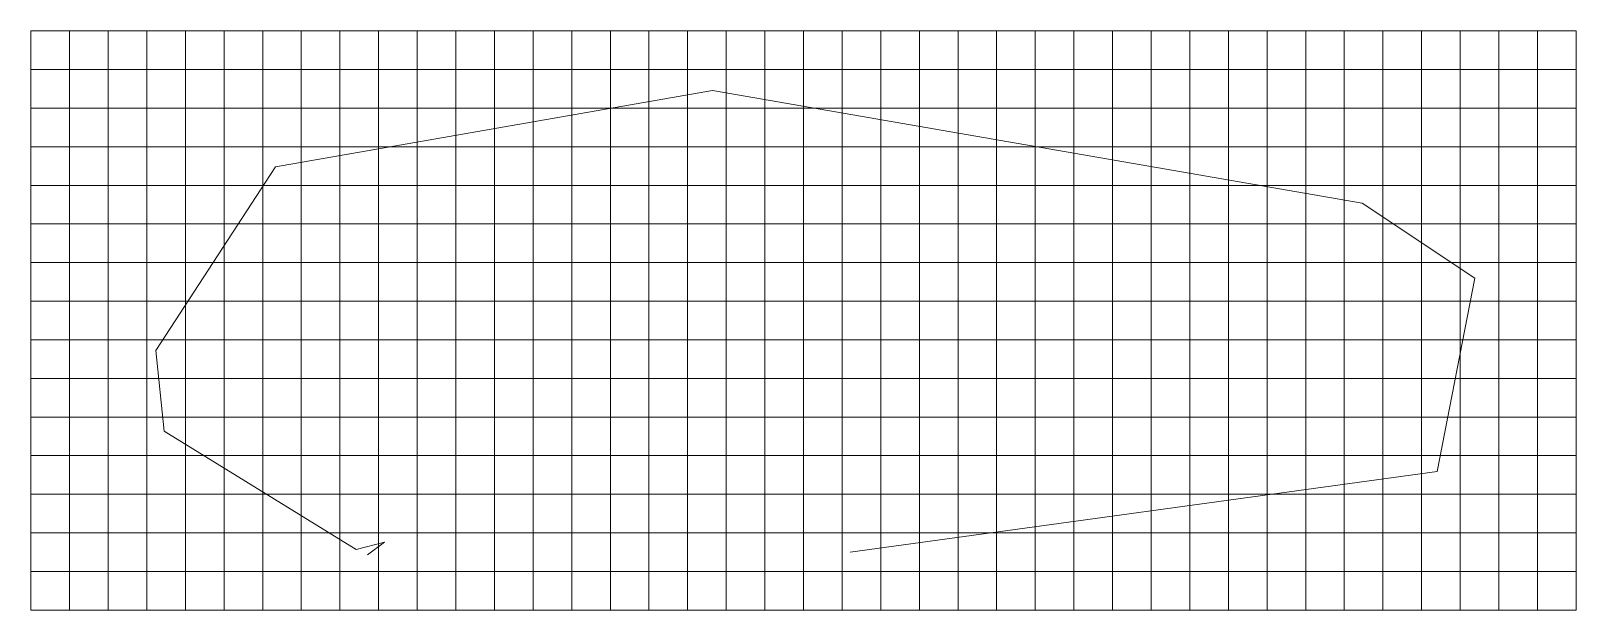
# Model space of a CAD drawing. Units: millimetres at full size, sheet at 1:400. Extents: x -178941 to 221059, y -108295 to 41705.
import ezdxf

# ---------------------------------------------------------------- set-up
doc = ezdxf.new("R2010")
doc.units = ezdxf.units.MM
doc.header["$LTSCALE"] = 400
doc.layers.add('0-0', color=9, linetype='Continuous', lineweight=18)
doc.layers.add('0-1', color=1, linetype='Continuous', lineweight=18)

msp = doc.modelspace()

# ---------------------------------------------------------------- linework, layer by layer
at = {"layer": '0-0'}
for p, q in [((-178941.3, 41704.8), (-178941.3, -108295.2)), ((-178941.3, 41704.8), (221058.7, 41704.8)), ((-168941.3, 41704.8), (-168941.3, -108295.2)), ((-158941.3, 41704.8), (-158941.3, -108295.2)), ((-148941.3, 41704.8), (-148941.3, -108295.2)), ((-138941.3, 41704.8), (-138941.3, -108295.2)), ((-128941.3, 41704.8), (-128941.3, -108295.2)), ((-118941.3, 41704.8), (-118941.3, -108295.2)), ((-108941.3, 41704.8), (-108941.3, -108295.2)), ((-98941.3, 41704.8), (-98941.3, -108295.2)), ((-88941.3, 41704.8), (-88941.3, -108295.2)), ((-78941.3, 41704.8), (-78941.3, -108295.2)), ((-68941.3, 41704.8), (-68941.3, -108295.2)), ((-58941.3, 41704.8), (-58941.3, -108295.2)), ((-48941.3, 41704.8), (-48941.3, -108295.2)), ((-38941.3, 41704.8), (-38941.3, -108295.2)), ((-28941.3, 41704.8), (-28941.3, -108295.2)), ((-18941.3, 41704.8), (-18941.3, -108295.2)), ((-8941.3, 41704.8), (-8941.3, -108295.2)), ((1058.7, 41704.8), (1058.7, -108295.2)), ((11058.7, 41704.8), (11058.7, -108295.2)), ((21058.7, 41704.8), (21058.7, -108295.2)), ((31058.7, 41704.8), (31058.7, -108295.2)), ((41058.7, 41704.8), (41058.7, -108295.2)), ((51058.7, 41704.8), (51058.7, -108295.2)), ((61058.7, 41704.8), (61058.7, -108295.2)), ((71058.7, 41704.8), (71058.7, -108295.2)), ((81058.7, 41704.8), (81058.7, -108295.2)), ((91058.7, 41704.8), (91058.7, -108295.2)), ((101058.7, 41704.8), (101058.7, -108295.2)), ((111058.7, 41704.8), (111058.7, -108295.2)), ((121058.7, 41704.8), (121058.7, -108295.2)), ((131058.7, 41704.8), (131058.7, -108295.2)), ((141058.7, 41704.8), (141058.7, -108295.2)), ((151058.7, 41704.8), (151058.7, -108295.2)), ((161058.7, 41704.8), (161058.7, -108295.2)), ((171058.7, 41704.8), (171058.7, -108295.2)), ((181058.7, 41704.8), (181058.7, -108295.2)), ((191058.7, 41704.8), (191058.7, -108295.2)), ((201058.7, 41704.8), (201058.7, -108295.2)), ((211058.7, 41704.8), (211058.7, -108295.2)), ((221058.7, 41704.8), (221058.7, -108295.2)), ((-178941.3, 31704.8), (221058.7, 31704.8)), ((-178941.3, 21704.8), (221058.7, 21704.8)), ((-178941.3, 11704.8), (221058.7, 11704.8)), ((-178941.3, 1704.8), (221058.7, 1704.8)), ((-178941.3, -8295.2), (221058.7, -8295.2)), ((-178941.3, -18295.2), (221058.7, -18295.2)), ((-178941.3, -28295.2), (221058.7, -28295.2)), ((-178941.3, -38295.2), (221058.7, -38295.2)), ((-178941.3, -48295.2), (221058.7, -48295.2)), ((-178941.3, -58295.2), (221058.7, -58295.2)), ((-178941.3, -68295.2), (221058.7, -68295.2)), ((-178941.3, -78295.2), (221058.7, -78295.2)), ((-178941.3, -88295.2), (221058.7, -88295.2)), ((-178941.3, -98295.2), (221058.7, -98295.2)), ((-178941.3, -108295.2), (221058.7, -108295.2))]:
    msp.add_line(p, q, dxfattribs=at)
at = {"layer": '0-1'}
for points in [[(-94725.1, -92564), (-144428.7, -61949.5), (-146589.7, -41059.5), (-115615, 6483.1), (-2521.2, 26292.5), (165678.8, -2881.4), (194852.7, -22330.6), (185128.1, -72394.4), (33135.8, -93284.4)], [(-91843.7, -94004.7), (-87448, -90658.3), (-94725.1, -92564)]]:
    msp.add_lwpolyline(points, dxfattribs=at)

doc.saveas('drawing.dxf')
